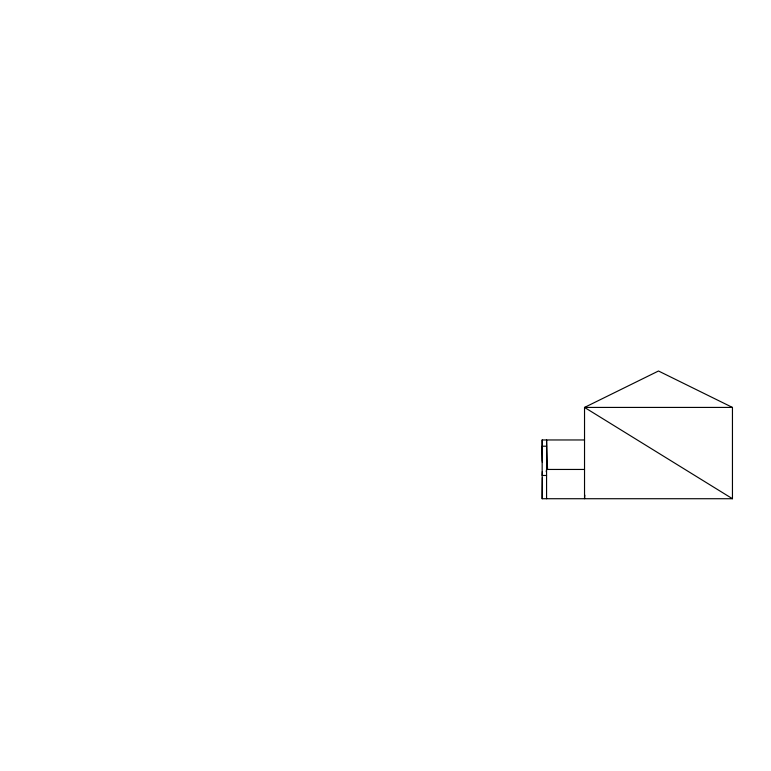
<?xml version="1.0" encoding="UTF-8"?>
<svg xmlns="http://www.w3.org/2000/svg" width="771" height="771" viewBox="0 0 771 771"><rect width="100%" height="100%" fill="white"/><g stroke="black" fill="none" stroke-linecap="round" stroke-linejoin="round"><path stroke-width="1.16" d="M584.813 495.155L584.534 498.721L584.534 407.425L658.492 371.005L732.45 407.425L732.45 498.721L542.167 498.721L542.398 477.644M542.379 471.457L542.167 475.476L546.572 475.476M546.225 471.785L546.572 469.452L584.534 469.452M732.45 407.425L584.534 407.425L732.45 498.721M542.167 498.721L542.167 439.962L584.534 439.962M546.572 446.207L542.167 446.207L542.389 462.475M547.188 467.091L547.545 469.452L546.572 439.962L546.572 498.721M542.167 439.962L542.398 461.193"/></g></svg>
